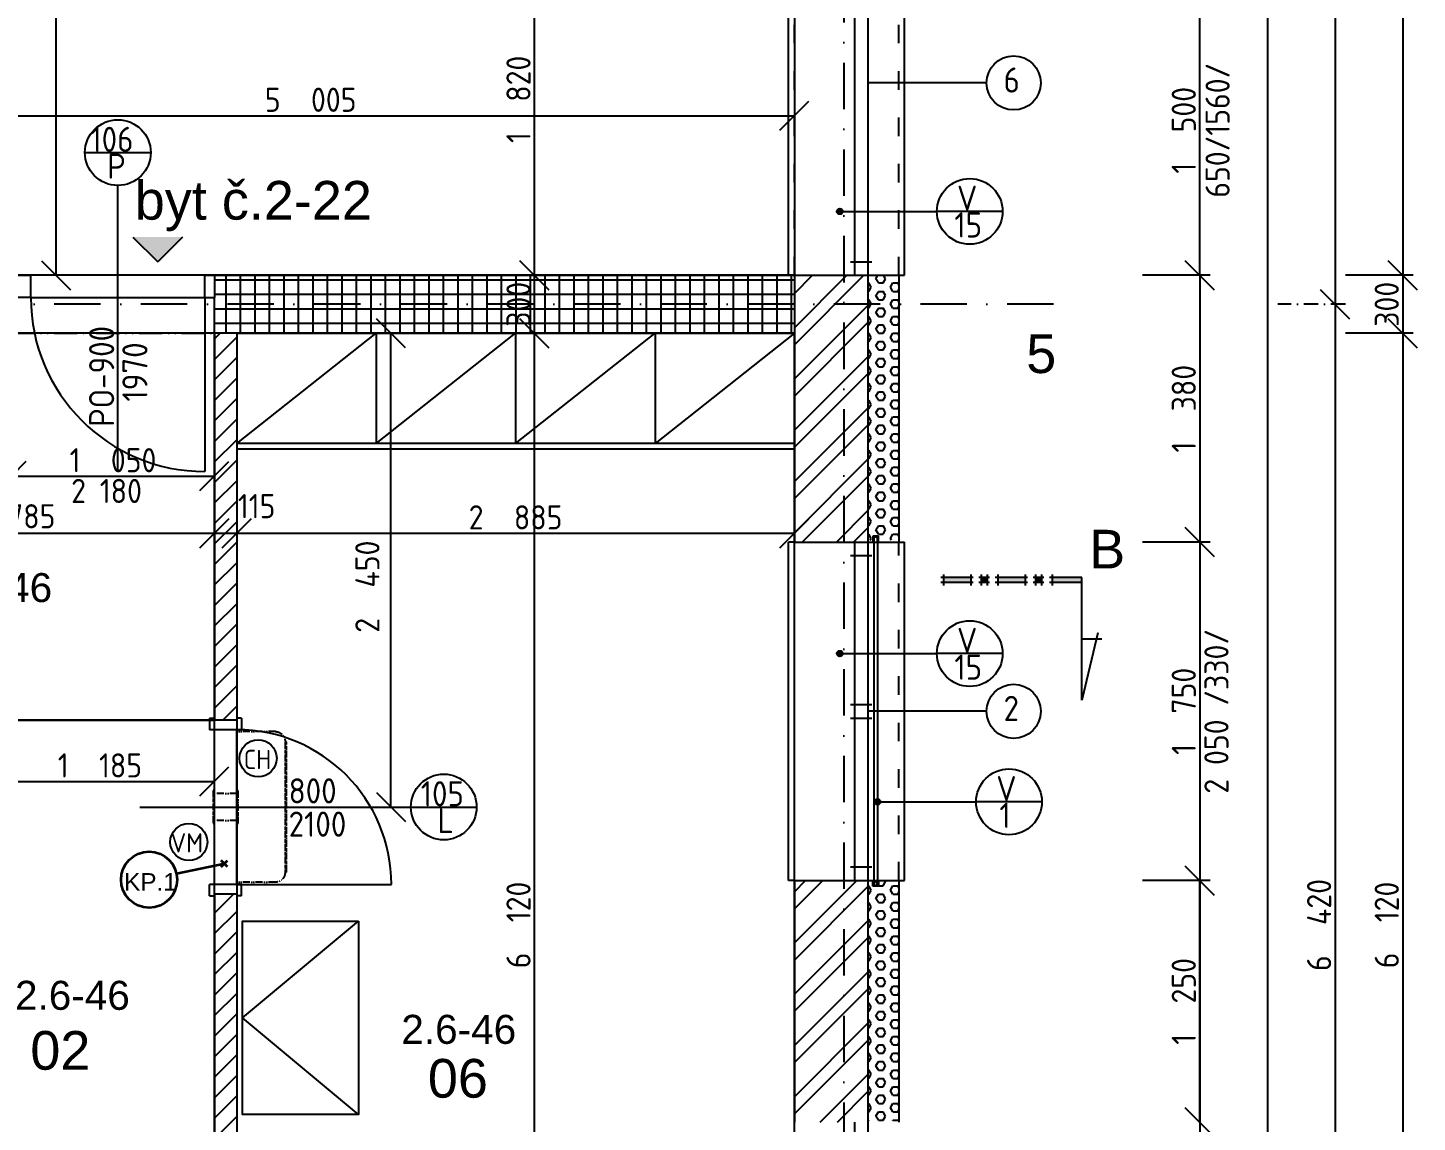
# Model space of a CAD drawing. Extents: x 4511820 to 5180432, y -1526536 to -944957.
# Drawn here: x 5036575 to 5043762, y -1236424 to -1230764 of the extents above; entities that cross this region are included whole.
import ezdxf

# ---------------------------------------------------------------- set-up
doc = ezdxf.new("R2010")
doc.units = 0
doc.header["$MEASUREMENT"] = 0
for name, pattern in [('ACAD_ISO03W100', [30, 12, -18]), ('ACAD_ISO07W100', [3.5, 0.5, -3]), ('ACAD_ISO12W100', [22, 12, -3, 0.5, -3, 0.5, -3]), ('BODKOCIARKOVANA_3', [5.6, 3, -1.3, 0, -1.3])]:
    doc.linetypes.add(name, pattern=pattern)
doc.layers.get('0').update_dxf_attribs({"linetype": 'CONTINUOUS'})
doc.layers.get('Defpoints').update_dxf_attribs({"color": 61, "linetype": 'CONTINUOUS'})
for name, color, linetype in [('DVERE', 45, 'CONTINUOUS'), ('KÓTY', 4, 'CONTINUOUS'), ('MÚRY', 1, 'CONTINUOUS'), ('OKNÁ', 143, 'CONTINUOUS'), ('osi', 253, 'CONTINUOUS'), ('Plochy', 41, 'CONTINUOUS'), ('POPIS', 7, 'CONTINUOUS'), ('TENKÁ', 7, 'CONTINUOUS'), ('ZARIADENIE', 47, 'CONTINUOUS'), ('ZZ-chladenie', 133, 'CONTINUOUS'), ('zz-vetr', 52, 'CONTINUOUS'), ('ŠRAFY', 82, 'CONTINUOUS')]:
    doc.layers.add(name, color=color, linetype=linetype)
doc.layers.add('preklady', color=74, linetype='CONTINUOUS', lineweight=35)
doc.styles.add('ARIAL', font='arial.ttf')
doc.styles.add('styl1', font='arial.ttf')
doc.styles.add('Style-Arial', font='arial.ttf')
doc.styles.add('STYLE1', font='isocp.shx')
doc.dimstyles.new('STANDARD-50', dxfattribs={"dimtxt": 125, "dimasz": 150, "dimexe": 10, "dimexo": 200, "dimgap": 20, "dimtad": 1, "dimdsep": 46, "dimlunit": 6, "dimtxsty": 'STYLE1', "dimblk1": 'OBLIQUE', "dimblk2": 'OBLIQUE', "dimsah": 1, "dimcen": 2.5, "dimse1": 1, "dimse2": 1, "dimadec": 0, "dimazin": 0, "dimtfac": 1, "dimtmove": 1, "dimatfit": 3, "dimldrblk": 'OBLIQUE', "dimfxl": 1, "dimtolj": 1, "dimtzin": 0, "dimarcsym": 0})
pattern_1 = [(45, (515270.5, 214751.965), (-53.0330086, 53.0330086), [])]
pattern_2 = [(45, (584112, 2493.08), (-132.5825215, 132.5825215), []), (45, (584200.39, 2493.08), (-132.5825215, 132.5825215), [])]
pattern_3 = [(0, (0, -89060.43), (0, 43.3012702), [25, -50]), (120, (0, -89060.43), (-37.5, -21.6506351), [25, -50]), (60, (25, -89060.43), (-37.5, 21.6506351), [25, -50])]

# ---------------------------------------------------------------- blocks, each defined once
blk = doc.blocks.new('_OBLIQUE')
at = {"color": 0, "linetype": 'ByBlock'}
blk.add_line((-0.5, -0.5), (0.5, 0.5), dxfattribs=at)
blk = doc.blocks.new('*D13830')
at = {"layer": 'Defpoints', "color": 0}
for p in [(5040541, -1225924.2), (5040541, -1232044.2), (5043687.5, -1232044.2)]:
    blk.add_point(p, dxfattribs=at)
at = {"layer": 'KÓTY', "color": 0, "lineweight": -2}
blk.add_line((5043687.5, -1225924.2), (5043687.5, -1232044.2), dxfattribs=at)
at = {"layer": 'KÓTY', "color": 0, "linetype": 'ByBlock', "lineweight": -2, "xscale": 150, "yscale": 150, "zscale": 150}
for p, rotation in [((5043687.5, -1225924.2), 90), ((5043687.5, -1232044.2), 270)]:
    blk.add_blockref('_OBLIQUE', p, dxfattribs=dict(at, rotation=rotation))
at = {"layer": 'KÓTY', "color": 0, "insert": (5043605, -1228984.2), "char_height": 125, "attachment_point": 5, "rotation": 90, "style": 'STYLE1'}
blk.add_mtext('\\A1;6ﾠ120', dxfattribs=at)
blk = doc.blocks.new('*D13833')
at = {"layer": 'Defpoints', "color": 0}
for p in [(5041881, -1225799.2), (5041881, -1232194.2), (5043337.5, -1232194.2)]:
    blk.add_point(p, dxfattribs=at)
at = {"layer": 'KÓTY', "color": 0, "lineweight": -2}
blk.add_line((5043337.5, -1225799.2), (5043337.5, -1232194.2), dxfattribs=at)
at = {"layer": 'KÓTY', "color": 0, "linetype": 'ByBlock', "lineweight": -2, "xscale": 150, "yscale": 150, "zscale": 150}
for p, rotation in [((5043337.5, -1225799.2), 90), ((5043337.5, -1232194.2), 270)]:
    blk.add_blockref('_OBLIQUE', p, dxfattribs=dict(at, rotation=rotation))
at = {"layer": 'KÓTY', "color": 0, "insert": (5043255, -1228996.7), "char_height": 125, "attachment_point": 5, "rotation": 90, "style": 'STYLE1'}
blk.add_mtext('\\A1;6ﾠ395', dxfattribs=at)
blk = doc.blocks.new('*D13834')
at = {"layer": 'Defpoints', "color": 0}
for p in [(5041881, -1232194.2), (5041881, -1238614.2), (5043337.5, -1238614.2)]:
    blk.add_point(p, dxfattribs=at)
at = {"layer": 'KÓTY', "color": 0, "lineweight": -2}
blk.add_line((5043337.5, -1232194.2), (5043337.5, -1238614.2), dxfattribs=at)
at = {"layer": 'KÓTY', "color": 0, "linetype": 'ByBlock', "lineweight": -2, "xscale": 150, "yscale": 150, "zscale": 150}
for p, rotation in [((5043337.5, -1232194.2), 90), ((5043337.5, -1238614.2), 270)]:
    blk.add_blockref('_OBLIQUE', p, dxfattribs=dict(at, rotation=rotation))
at = {"layer": 'KÓTY', "color": 0, "insert": (5043255, -1235404.2), "char_height": 125, "attachment_point": 5, "rotation": 90, "style": 'STYLE1'}
blk.add_mtext('\\A1;6ﾠ420', dxfattribs=at)
blk = doc.blocks.new('*D13839')
at = {"layer": 'Defpoints', "color": 0}
for p in [(5040921, -1225674.2), (5040921, -1258519.2), (5042987.5, -1258519.2)]:
    blk.add_point(p, dxfattribs=at)
at = {"layer": 'KÓTY', "color": 0, "lineweight": -2}
blk.add_line((5042987.5, -1225674.2), (5042987.5, -1258519.2), dxfattribs=at)
at = {"layer": 'KÓTY', "color": 0, "linetype": 'ByBlock', "lineweight": -2, "xscale": 150, "yscale": 150, "zscale": 150}
for p, rotation in [((5042987.5, -1225674.2), 90), ((5042987.5, -1258519.2), 270)]:
    blk.add_blockref('_OBLIQUE', p, dxfattribs=dict(at, rotation=rotation))
at = {"layer": 'KÓTY', "color": 0, "insert": (5042905, -1242096.7), "char_height": 125, "attachment_point": 5, "rotation": 90, "style": 'STYLE1'}
blk.add_mtext('\\A1;32ﾠ845', dxfattribs=at)
blk = doc.blocks.new('*D13849')
at = {"layer": 'Defpoints', "color": 0}
for p in [(5040921, -1235174.2), (5040921, -1236424.2), (5042637.5, -1236424.2)]:
    blk.add_point(p, dxfattribs=at)
at = {"layer": 'KÓTY', "color": 0, "lineweight": -2}
blk.add_line((5042637.5, -1235174.2), (5042637.5, -1236424.2), dxfattribs=at)
at = {"layer": 'KÓTY', "color": 0, "linetype": 'ByBlock', "lineweight": -2, "xscale": 150, "yscale": 150, "zscale": 150}
for p, rotation in [((5042637.5, -1235174.2), 90), ((5042637.5, -1236424.2), 270)]:
    blk.add_blockref('_OBLIQUE', p, dxfattribs=dict(at, rotation=rotation))
at = {"layer": 'KÓTY', "color": 0, "insert": (5042555, -1235799.2), "char_height": 125, "attachment_point": 5, "rotation": 90, "style": 'STYLE1'}
blk.add_mtext('\\A1;1ﾠ250', dxfattribs=at)
blk = doc.blocks.new('*D13850')
at = {"layer": 'Defpoints', "color": 0}
for p in [(5040921, -1235174.2), (5042637.5, -1235174.2), (5040921, -1236424.2)]:
    blk.add_point(p, dxfattribs=at)
at = {"layer": 'KÓTY', "color": 0, "lineweight": -2}
blk.add_line((5042637.5, -1236424.2), (5042637.5, -1235174.2), dxfattribs=at)
at = {"layer": 'KÓTY', "color": 0, "linetype": 'ByBlock', "lineweight": -2, "xscale": 150, "yscale": 150, "zscale": 150}
for p, rotation in [((5042637.5, -1235174.2), 90), ((5042637.5, -1236424.2), 270)]:
    blk.add_blockref('_OBLIQUE', p, dxfattribs=dict(at, rotation=rotation))
at = {"layer": 'KÓTY', "color": 0, "insert": (5042555, -1235799.2), "char_height": 125, "attachment_point": 5, "rotation": 90, "style": 'STYLE1'}
blk.add_mtext('\\A1;1ﾠ250', dxfattribs=at)
blk = doc.blocks.new('*D13851')
at = {"layer": 'Defpoints', "color": 0}
for p in [(5040921, -1230544.2), (5042637.5, -1230544.2), (5040921, -1232044.2)]:
    blk.add_point(p, dxfattribs=at)
at = {"layer": 'KÓTY', "color": 0, "lineweight": -2}
blk.add_line((5042637.5, -1232044.2), (5042637.5, -1230544.2), dxfattribs=at)
at = {"layer": 'KÓTY', "color": 0, "linetype": 'ByBlock', "lineweight": -2, "xscale": 150, "yscale": 150, "zscale": 150}
for p, rotation in [((5042637.5, -1230544.2), 90), ((5042637.5, -1232044.2), 270)]:
    blk.add_blockref('_OBLIQUE', p, dxfattribs=dict(at, rotation=rotation))
at = {"layer": 'KÓTY', "color": 0, "insert": (5042555, -1231294.2), "char_height": 125, "attachment_point": 5, "rotation": 90, "style": 'STYLE1'}
blk.add_mtext('\\A1;1ﾠ500', dxfattribs=at)
blk = doc.blocks.new('*D13857')
at = {"layer": 'Defpoints', "color": 0}
for p in [(5040541, -1232044.2), (5040541, -1232344.2), (5043687.5, -1232344.2)]:
    blk.add_point(p, dxfattribs=at)
at = {"layer": 'KÓTY', "color": 0, "lineweight": -2}
blk.add_line((5043687.5, -1232044.2), (5043687.5, -1232344.2), dxfattribs=at)
at = {"layer": 'KÓTY', "color": 0, "linetype": 'ByBlock', "lineweight": -2, "xscale": 150, "yscale": 150, "zscale": 150}
for p, rotation in [((5043687.5, -1232044.2), 90), ((5043687.5, -1232344.2), 270)]:
    blk.add_blockref('_OBLIQUE', p, dxfattribs=dict(at, rotation=rotation))
at = {"layer": 'KÓTY', "color": 0, "insert": (5043605, -1232194.2), "char_height": 125, "attachment_point": 5, "rotation": 90, "style": 'STYLE1'}
blk.add_mtext('\\A1;300', dxfattribs=at)
blk = doc.blocks.new('*D13858')
at = {"layer": 'Defpoints', "color": 0}
for p in [(5040541, -1232344.2), (5040541, -1238464.2), (5043687.5, -1238464.2)]:
    blk.add_point(p, dxfattribs=at)
at = {"layer": 'KÓTY', "color": 0, "lineweight": -2}
blk.add_line((5043687.5, -1232344.2), (5043687.5, -1238464.2), dxfattribs=at)
at = {"layer": 'KÓTY', "color": 0, "linetype": 'ByBlock', "lineweight": -2, "xscale": 150, "yscale": 150, "zscale": 150}
for p, rotation in [((5043687.5, -1232344.2), 90), ((5043687.5, -1238464.2), 270)]:
    blk.add_blockref('_OBLIQUE', p, dxfattribs=dict(at, rotation=rotation))
at = {"layer": 'KÓTY', "color": 0, "insert": (5043605, -1235404.2), "char_height": 125, "attachment_point": 5, "rotation": 90, "style": 'STYLE1'}
blk.add_mtext('\\A1;6ﾠ120', dxfattribs=at)
blk = doc.blocks.new('*D14078')
at = {"layer": 'Defpoints', "color": 0}
for p in [(5040921, -1236424.2), (5040921, -1237844.2), (5042637.5, -1237844.2)]:
    blk.add_point(p, dxfattribs=at)
at = {"layer": 'KÓTY', "color": 0, "lineweight": -2}
blk.add_line((5042637.5, -1236424.2), (5042637.5, -1237844.2), dxfattribs=at)
at = {"layer": 'KÓTY', "color": 0, "linetype": 'ByBlock', "lineweight": -2, "xscale": 150, "yscale": 150, "zscale": 150}
for p, rotation in [((5042637.5, -1236424.2), 90), ((5042637.5, -1237844.2), 270)]:
    blk.add_blockref('_OBLIQUE', p, dxfattribs=dict(at, rotation=rotation))
at = {"layer": 'KÓTY', "color": 0, "insert": (5042555, -1237134.2), "char_height": 125, "attachment_point": 5, "rotation": 90, "style": 'STYLE1'}
blk.add_mtext('\\A1;1ﾠ420', dxfattribs=at)
blk = doc.blocks.new('*D14079')
at = {"layer": 'Defpoints', "color": 0}
for p in [(5040921, -1233424.2), (5040921, -1235174.2), (5042637.5, -1235174.2)]:
    blk.add_point(p, dxfattribs=at)
at = {"layer": 'KÓTY', "color": 0, "lineweight": -2}
blk.add_line((5042637.5, -1233424.2), (5042637.5, -1235174.2), dxfattribs=at)
at = {"layer": 'KÓTY', "color": 0, "linetype": 'ByBlock', "lineweight": -2, "xscale": 150, "yscale": 150, "zscale": 150}
for p, rotation in [((5042637.5, -1233424.2), 90), ((5042637.5, -1235174.2), 270)]:
    blk.add_blockref('_OBLIQUE', p, dxfattribs=dict(at, rotation=rotation))
at = {"layer": 'KÓTY', "color": 0, "insert": (5042555, -1234299.2), "char_height": 125, "attachment_point": 5, "rotation": 90, "style": 'STYLE1'}
blk.add_mtext('\\A1;1ﾠ750', dxfattribs=at)
blk = doc.blocks.new('*D14080')
at = {"layer": 'Defpoints', "color": 0}
for p in [(5040921, -1232044.2), (5040921, -1233424.2), (5042637.5, -1233424.2)]:
    blk.add_point(p, dxfattribs=at)
at = {"layer": 'KÓTY', "color": 0, "lineweight": -2}
blk.add_line((5042637.5, -1232044.2), (5042637.5, -1233424.2), dxfattribs=at)
at = {"layer": 'KÓTY', "color": 0, "linetype": 'ByBlock', "lineweight": -2, "xscale": 150, "yscale": 150, "zscale": 150}
for p, rotation in [((5042637.5, -1232044.2), 90), ((5042637.5, -1233424.2), 270)]:
    blk.add_blockref('_OBLIQUE', p, dxfattribs=dict(at, rotation=rotation))
at = {"layer": 'KÓTY', "color": 0, "insert": (5042555, -1232734.2), "char_height": 125, "attachment_point": 5, "rotation": 90, "style": 'STYLE1'}
blk.add_mtext('\\A1;1ﾠ380', dxfattribs=at)
blk = doc.blocks.new('*D31253')
at = {"layer": 'Defpoints', "color": 0}
for p in [(5039098.5, -1232344.2), (5039196.2, -1232344.2), (5039196.2, -1238464.2)]:
    blk.add_point(p, dxfattribs=at)
at = {"layer": 'KÓTY', "color": 0, "lineweight": -2}
blk.add_line((5039196.2, -1238464.2), (5039196.2, -1232344.2), dxfattribs=at)
at = {"layer": 'KÓTY', "color": 0, "linetype": 'ByBlock', "lineweight": -2, "xscale": 150, "yscale": 150, "zscale": 150}
for p, rotation in [((5039196.2, -1232344.2), 90), ((5039196.2, -1238464.2), 270)]:
    blk.add_blockref('_OBLIQUE', p, dxfattribs=dict(at, rotation=rotation))
at = {"layer": 'KÓTY', "color": 0, "insert": (5039113.6, -1235404.2), "char_height": 125, "attachment_point": 5, "rotation": 90, "style": 'STYLE1'}
blk.add_mtext('\\A1;6ﾠ120', dxfattribs=at)
blk = doc.blocks.new('*D31254')
at = {"layer": 'Defpoints', "color": 0}
for p in [(5039098.5, -1232044.2), (5039196.2, -1232044.2), (5039098.5, -1232344.2)]:
    blk.add_point(p, dxfattribs=at)
at = {"layer": 'KÓTY', "color": 0, "lineweight": -2}
blk.add_line((5039196.2, -1232344.2), (5039196.2, -1232044.2), dxfattribs=at)
at = {"layer": 'KÓTY', "color": 0, "linetype": 'ByBlock', "lineweight": -2, "xscale": 150, "yscale": 150, "zscale": 150}
for p, rotation in [((5039196.2, -1232044.2), 90), ((5039196.2, -1232344.2), 270)]:
    blk.add_blockref('_OBLIQUE', p, dxfattribs=dict(at, rotation=rotation))
at = {"layer": 'KÓTY', "color": 0, "insert": (5039113.7, -1232194.2), "char_height": 125, "attachment_point": 5, "rotation": 90, "style": 'STYLE1'}
blk.add_mtext('\\A1;300', dxfattribs=at)
blk = doc.blocks.new('*D31255')
at = {"layer": 'Defpoints', "color": 0}
for p in [(5039196.2, -1230224.2), (5039196.2, -1230224.2), (5039098.5, -1232044.2)]:
    blk.add_point(p, dxfattribs=at)
at = {"layer": 'KÓTY', "color": 0, "lineweight": -2}
blk.add_line((5039196.2, -1232044.2), (5039196.2, -1230224.2), dxfattribs=at)
at = {"layer": 'KÓTY', "color": 0, "linetype": 'ByBlock', "lineweight": -2, "xscale": 150, "yscale": 150, "zscale": 150}
for p, rotation in [((5039196.2, -1230224.2), 90), ((5039196.2, -1232044.2), 270)]:
    blk.add_blockref('_OBLIQUE', p, dxfattribs=dict(at, rotation=rotation))
at = {"layer": 'KÓTY', "color": 0, "insert": (5039113.6, -1231134.2), "char_height": 125, "attachment_point": 5, "rotation": 90, "style": 'STYLE1'}
blk.add_mtext('\\A1;1ﾠ820', dxfattribs=at)
blk = doc.blocks.new('*D31377')
at = {"layer": 'Defpoints', "color": 0}
for p in [(5040541, -1234299.2), (5040541, -1237607), (5037656, -1237949.2)]:
    blk.add_point(p, dxfattribs=at)
at = {"layer": 'KÓTY', "color": 0, "lineweight": -2}
blk.add_line((5037656, -1237607), (5040541, -1237607), dxfattribs=at)
at = {"layer": 'KÓTY', "color": 0, "linetype": 'ByBlock', "lineweight": -2, "xscale": 150, "yscale": 150, "zscale": 150, "rotation": 180}
blk.add_blockref('_OBLIQUE', (5037656, -1237607), dxfattribs=at)
at = {"layer": 'KÓTY', "color": 0, "linetype": 'ByBlock', "lineweight": -2, "xscale": 150, "yscale": 150, "zscale": 150}
blk.add_blockref('_OBLIQUE', (5040541, -1237607), dxfattribs=at)
at = {"layer": 'KÓTY', "color": 0, "insert": (5039098.5, -1237524.5), "char_height": 125, "attachment_point": 5, "style": 'STYLE1'}
blk.add_mtext('\\A1;2ﾠ885', dxfattribs=at)
blk = doc.blocks.new('*D31378')
at = {"layer": 'Defpoints', "color": 0}
for p in [(5038348.8, -1232344.2), (5038454, -1232344.2), (5038348.8, -1234794.2)]:
    blk.add_point(p, dxfattribs=at)
at = {"layer": 'KÓTY', "color": 0, "lineweight": -2}
blk.add_line((5038454, -1234794.2), (5038454, -1232344.2), dxfattribs=at)
at = {"layer": 'KÓTY', "color": 0, "linetype": 'ByBlock', "lineweight": -2, "xscale": 150, "yscale": 150, "zscale": 150}
for p, rotation in [((5038454, -1232344.2), 90), ((5038454, -1234794.2), 270)]:
    blk.add_blockref('_OBLIQUE', p, dxfattribs=dict(at, rotation=rotation))
at = {"layer": 'KÓTY', "color": 0, "insert": (5038332, -1233654.5), "char_height": 125, "attachment_point": 5, "rotation": 90, "style": 'STYLE1'}
blk.add_mtext('\\A1;2ﾠ450', dxfattribs=at)
blk = doc.blocks.new('*D31393')
at = {"layer": 'Defpoints', "color": 0}
for p in [(5036491, -1232303.2), (5037541, -1232303.2), (5037541, -1233083)]:
    blk.add_point(p, dxfattribs=at)
at = {"layer": 'KÓTY', "color": 0, "lineweight": -2}
blk.add_line((5036491, -1233083), (5037541, -1233083), dxfattribs=at)
at = {"layer": 'KÓTY', "color": 0, "linetype": 'ByBlock', "lineweight": -2, "xscale": 150, "yscale": 150, "zscale": 150, "rotation": 180}
blk.add_blockref('_OBLIQUE', (5036491, -1233083), dxfattribs=at)
at = {"layer": 'KÓTY', "color": 0, "linetype": 'ByBlock', "lineweight": -2, "xscale": 150, "yscale": 150, "zscale": 150}
blk.add_blockref('_OBLIQUE', (5037541, -1233083), dxfattribs=at)
at = {"layer": 'KÓTY', "color": 0, "insert": (5037016, -1233000.5), "char_height": 125, "attachment_point": 5, "style": 'STYLE1'}
blk.add_mtext('\\A1;1ﾠ050', dxfattribs=at)
blk = doc.blocks.new('*D31394')
at = {"layer": 'Defpoints', "color": 0}
for p in [(5035756, -1232344.2), (5037541, -1232344.2), (5037541, -1233378.5)]:
    blk.add_point(p, dxfattribs=at)
at = {"layer": 'KÓTY', "color": 0, "lineweight": -2}
blk.add_line((5035756, -1233378.5), (5037541, -1233378.5), dxfattribs=at)
at = {"layer": 'KÓTY', "color": 0, "linetype": 'ByBlock', "lineweight": -2, "xscale": 150, "yscale": 150, "zscale": 150, "rotation": 180}
blk.add_blockref('_OBLIQUE', (5035756, -1233378.5), dxfattribs=at)
at = {"layer": 'KÓTY', "color": 0, "linetype": 'ByBlock', "lineweight": -2, "xscale": 150, "yscale": 150, "zscale": 150}
blk.add_blockref('_OBLIQUE', (5037541, -1233378.5), dxfattribs=at)
at = {"layer": 'KÓTY', "color": 0, "insert": (5036489, -1233290.5), "char_height": 125, "attachment_point": 5, "style": 'STYLE1'}
blk.add_mtext('\\A1;1ﾠ785', dxfattribs=at)
blk = doc.blocks.new('*D31395')
at = {"layer": 'Defpoints', "color": 0}
for p in [(5037541, -1232344.2), (5037656, -1232344.2), (5037656, -1233378.5)]:
    blk.add_point(p, dxfattribs=at)
at = {"layer": 'KÓTY', "color": 0, "lineweight": -2}
blk.add_line((5037541, -1233378.5), (5037656, -1233378.5), dxfattribs=at)
at = {"layer": 'KÓTY', "color": 0, "linetype": 'ByBlock', "lineweight": -2, "xscale": 150, "yscale": 150, "zscale": 150, "rotation": 180}
blk.add_blockref('_OBLIQUE', (5037541, -1233378.5), dxfattribs=at)
at = {"layer": 'KÓTY', "color": 0, "linetype": 'ByBlock', "lineweight": -2, "xscale": 150, "yscale": 150, "zscale": 150}
blk.add_blockref('_OBLIQUE', (5037656, -1233378.5), dxfattribs=at)
at = {"layer": 'KÓTY', "color": 0, "insert": (5037759, -1233238), "char_height": 125, "attachment_point": 5, "style": 'STYLE1'}
blk.add_mtext('\\A1;115', dxfattribs=at)
blk = doc.blocks.new('*D31396')
at = {"layer": 'Defpoints', "color": 0}
for p in [(5037656, -1232344.2), (5040541, -1232344.2), (5040541, -1233378.5)]:
    blk.add_point(p, dxfattribs=at)
at = {"layer": 'KÓTY', "color": 0, "lineweight": -2}
blk.add_line((5037656, -1233378.5), (5040541, -1233378.5), dxfattribs=at)
at = {"layer": 'KÓTY', "color": 0, "linetype": 'ByBlock', "lineweight": -2, "xscale": 150, "yscale": 150, "zscale": 150, "rotation": 180}
blk.add_blockref('_OBLIQUE', (5037656, -1233378.5), dxfattribs=at)
at = {"layer": 'KÓTY', "color": 0, "linetype": 'ByBlock', "lineweight": -2, "xscale": 150, "yscale": 150, "zscale": 150}
blk.add_blockref('_OBLIQUE', (5040541, -1233378.5), dxfattribs=at)
at = {"layer": 'KÓTY', "color": 0, "insert": (5039098.5, -1233296), "char_height": 125, "attachment_point": 5, "style": 'STYLE1'}
blk.add_mtext('\\A1;2ﾠ885', dxfattribs=at)
blk = doc.blocks.new('*D31404')
at = {"layer": 'Defpoints', "color": 0}
for p in [(5036356, -1234229.2), (5037541, -1234229.2), (5037541, -1234661.5)]:
    blk.add_point(p, dxfattribs=at)
at = {"layer": 'KÓTY', "color": 0, "lineweight": -2}
blk.add_line((5036356, -1234661.5), (5037541, -1234661.5), dxfattribs=at)
at = {"layer": 'KÓTY', "color": 0, "linetype": 'ByBlock', "lineweight": -2, "xscale": 150, "yscale": 150, "zscale": 150, "rotation": 180}
blk.add_blockref('_OBLIQUE', (5036356, -1234661.5), dxfattribs=at)
at = {"layer": 'KÓTY', "color": 0, "linetype": 'ByBlock', "lineweight": -2, "xscale": 150, "yscale": 150, "zscale": 150}
blk.add_blockref('_OBLIQUE', (5037541, -1234661.5), dxfattribs=at)
at = {"layer": 'KÓTY', "color": 0, "insert": (5036948.5, -1234579), "char_height": 125, "attachment_point": 5, "style": 'STYLE1'}
blk.add_mtext('\\A1;1ﾠ185', dxfattribs=at)
blk = doc.blocks.new('*D31413')
at = {"layer": 'Defpoints', "color": 0}
for p in [(5035536, -1231219), (5040541, -1231219), (5040541, -1231219)]:
    blk.add_point(p, dxfattribs=at)
at = {"layer": 'KÓTY', "color": 0, "lineweight": -2}
blk.add_line((5035536, -1231219), (5040541, -1231219), dxfattribs=at)
at = {"layer": 'KÓTY', "color": 0, "linetype": 'ByBlock', "lineweight": -2, "xscale": 150, "yscale": 150, "zscale": 150, "rotation": 180}
blk.add_blockref('_OBLIQUE', (5035536, -1231219), dxfattribs=at)
at = {"layer": 'KÓTY', "color": 0, "linetype": 'ByBlock', "lineweight": -2, "xscale": 150, "yscale": 150, "zscale": 150}
blk.add_blockref('_OBLIQUE', (5040541, -1231219), dxfattribs=at)
at = {"layer": 'KÓTY', "color": 0, "insert": (5038038.5, -1231136.5), "char_height": 125, "attachment_point": 5, "style": 'STYLE1'}
blk.add_mtext('\\A1;5ﾠ005', dxfattribs=at)
blk = doc.blocks.new('*D31414')
at = {"layer": 'Defpoints', "color": 0}
for p in [(5037041, -1225624.2), (5036721, -1232044.2), (5037016, -1232044.2)]:
    blk.add_point(p, dxfattribs=at)
at = {"layer": 'KÓTY', "color": 0, "lineweight": -2}
blk.add_line((5036721, -1225624.2), (5036721, -1232044.2), dxfattribs=at)
at = {"layer": 'KÓTY', "color": 0, "linetype": 'ByBlock', "lineweight": -2, "xscale": 150, "yscale": 150, "zscale": 150}
for p, rotation in [((5036721, -1225624.2), 90), ((5036721, -1232044.2), 270)]:
    blk.add_blockref('_OBLIQUE', p, dxfattribs=dict(at, rotation=rotation))
at = {"layer": 'KÓTY', "color": 0, "insert": (5036617.5, -1229224), "char_height": 125, "attachment_point": 5, "rotation": 90, "style": 'STYLE1'}
blk.add_mtext('\\A1;6ﾠ420', dxfattribs=at)
blk = doc.blocks.new('chlj3')
at = {"layer": 'ZZ-chladenie', "linetype": 'ACAD_ISO12W100', "ltscale": 3}
for p, q in [((5005195.8, -1151691.8), (5005395.8, -1151691.8)), ((5005195.8, -1152470.8), (5005395.8, -1152470.8))]:
    blk.add_line(p, q, dxfattribs=at)
blk.add_lwpolyline([(5005145.8, -1152419.2), (5005138.4, -1152419.2), (5005138.4, -1151744.5), (5005145.8, -1151744.5)], close=True, dxfattribs=at)
for centre, start, end in [((5005195.8, -1151741.8), 90, 180), ((5005195.8, -1152420.8), 180, 270)]:
    blk.add_arc(centre, 50, start, end, dxfattribs=at)
blk = doc.blocks.new('SKRINA')
at = {"layer": 'ZARIADENIE'}
for p, q in [((4449069, -1324645.2), (4448469, -1324145.2)), ((4448469, -1325145.2), (4449069, -1324645.2))]:
    blk.add_line(p, q, dxfattribs=at)
blk.add_lwpolyline([(4448469, -1324145.2), (4448469, -1325145.2), (4449069, -1325145.2), (4449069, -1324145.2)], close=True, dxfattribs=at)

msp = doc.modelspace()

# ---------------------------------------------------------------- hatches: boundary and pattern name
at = {"layer": 'TENKÁ'}
h = msp.add_hatch(color=256, dxfattribs=at)
h.dxf.hatch_style = 1
h.paths.add_polyline_path([(5040790.327, -1231713.766, 2.41421356), (5040775.327, -1231728.766, 0.41421356)])
h = msp.add_hatch(color=256, dxfattribs=at)
h.dxf.hatch_style = 1
h.paths.add_polyline_path([(5037375.91, -1231846.316), (5037119.09, -1231846.316), (5037247.5, -1231974.726)])
h = msp.add_hatch(color=256, dxfattribs=at)
h.dxf.hatch_style = 1
h.paths.add_polyline_path([(5040951, -1233424.226), (5040951, -1233399.226), (5040971, -1233399.226), (5040971, -1233424.226), (5040976, -1233424.226), (5040976, -1233394.226), (5040946, -1233394.226), (5040946, -1233424.226)])
h = msp.add_hatch(color=256, dxfattribs=at)
h.dxf.hatch_style = 1
h.paths.add_polyline_path([(5041452.625, -1233633.66), (5041452.625, -1233607.785), (5041311.5, -1233607.785), (5041311.5, -1233633.66)])
h = msp.add_hatch(color=256, dxfattribs=at)
h.dxf.hatch_style = 1
h.paths.add_polyline_path([(5041537.75, -1233633.66), (5041537.75, -1233607.785), (5041507.5, -1233607.785), (5041507.5, -1233633.66)])
h = msp.add_hatch(color=256, dxfattribs=at)
h.dxf.hatch_style = 1
h.paths.add_polyline_path([(5041592.625, -1233633.66), (5041733.75, -1233633.66), (5041733.75, -1233607.785), (5041592.625, -1233607.785)])
h = msp.add_hatch(color=256, dxfattribs=at)
h.dxf.hatch_style = 1
h.paths.add_polyline_path([(5041818.875, -1233633.66), (5041818.875, -1233607.785), (5041788.625, -1233607.785), (5041788.625, -1233633.66)])
h = msp.add_hatch(color=256, dxfattribs=at)
h.dxf.hatch_style = 1
h.paths.add_polyline_path([(5041873.75, -1233633.66), (5042027.375, -1233633.66), (5042027.375, -1233607.785), (5041873.75, -1233607.785)])
h = msp.add_hatch(color=256, dxfattribs=at)
h.dxf.hatch_style = 1
h.paths.add_polyline_path([(5040790.327, -1234000.766, 2.41421356), (5040775.327, -1234015.766, 0.41421356)])
h = msp.add_hatch(color=256, dxfattribs=at)
h.dxf.hatch_style = 1
h.paths.add_polyline_path([(5040986, -1234767.226, 2.41421356), (5040971, -1234782.226, 0.41421356)])
h = msp.add_hatch(color=256, dxfattribs=at)
h.dxf.hatch_style = 1
h.paths.add_polyline_path([(5040951, -1235174.226), (5040951, -1235199.226), (5040971, -1235199.226), (5040971, -1235174.226), (5040976, -1235174.226), (5040976, -1235204.226), (5040946, -1235204.226), (5040946, -1235174.226)])
at = {"layer": 'ŠRAFY', "ltscale": 0.25}
h = msp.add_hatch(dxfattribs=at)
h.set_pattern_fill('ANSI37', color=256, scale=600, angle=45)
h.set_pattern_definition([(90, (-3307273.674, 579782.7), (-75, 1e-14), []), (180, (-3307273.674, 579782.7), (-1e-14, -75), [])])
h.paths.add_polyline_path([(5037541, -1232159.226), (5037541, -1232344.226), (5037656, -1232344.226), (5040541, -1232344.226), (5040541, -1232044.226), (5037541, -1232044.226)])
at = {"layer": 'ŠRAFY'}
h = msp.add_hatch(dxfattribs=at)
h.set_pattern_fill('ANSI32', color=256, scale=500)
h.set_pattern_definition(pattern_2)
h.paths.add_polyline_path([(5040541, -1232044.226), (5040541, -1232344.226), (5040541, -1233424.226), (5040921, -1233424.226), (5040921, -1232044.226)])
h = msp.add_hatch(dxfattribs=at)
h.set_pattern_fill('HEX', color=256, scale=200)
h.set_pattern_definition(pattern_3)
h.paths.add_polyline_path([(5040921, -1232044.226), (5040921, -1232314.621), (5040921, -1233414.621), (5041081, -1233414.621), (5041081, -1232314.621), (5041081, -1232044.226)])
at = {"layer": 'ŠRAFY', "ltscale": 0.25}
h = msp.add_hatch(dxfattribs=at)
h.set_pattern_fill('ANSI31', color=256, scale=600, style=0)
h.set_pattern_definition(pattern_1)
h.paths.add_polyline_path([(5037541, -1234344.226), (5037656, -1234344.226), (5037656, -1232344.226), (5037541, -1232344.226)])
at = {"layer": 'ŠRAFY'}
h = msp.add_hatch(dxfattribs=at)
h.set_pattern_fill('ANSI32', color=256, scale=500)
h.set_pattern_definition(pattern_2)
h.paths.add_polyline_path([(5040541, -1235174.226), (5040541, -1236424.226), (5040851, -1236424.226), (5040921, -1236424.226), (5040921, -1235174.226)])
h = msp.add_hatch(dxfattribs=at)
h.set_pattern_fill('HEX', color=256, scale=200)
h.set_pattern_definition(pattern_3)
h.paths.add_polyline_path([(5041081, -1236414.621), (5041081, -1235174.226), (5040921, -1235174.226), (5040921, -1236414.621)])
at = {"layer": 'ŠRAFY', "ltscale": 0.25}
h = msp.add_hatch(dxfattribs=at)
h.set_pattern_fill('ANSI31', color=256, scale=600, style=0)
h.set_pattern_definition(pattern_1)
h.paths.add_polyline_path([(5037656, -1238464.226), (5037656, -1235254.226), (5037656, -1235244.226), (5037541, -1235244.226), (5037541, -1235254.226), (5037541, -1238464.226)])

# ---------------------------------------------------------------- linework, layer by layer
at = {"layer": 'DVERE', "ltscale": 0.25}
for p, q in [((5036871, -1231409.726), (5037211, -1231409.726)), ((5036871, -1231409.726), (5037211, -1231409.726)), ((5037041, -1233059.226), (5037041, -1231579.726)), ((5037516, -1234334.226), (5037516, -1234394.226)), ((5037516, -1234334.226), (5037541, -1234334.226)), ((5037681, -1234334.226), (5037656, -1234334.226)), ((5037681, -1234334.226), (5037681, -1234394.226)), ((5037681, -1234394.226), (5037516, -1234394.226)), ((5037541, -1235194.226), (5037541, -1234394.226)), ((5037656, -1235194.226), (5037656, -1234394.226)), ((5037154.172, -1234794.226), (5038556.828, -1234794.226)), ((5038556.828, -1234794.226), (5038896.828, -1234794.226)), ((5037516, -1235254.226), (5037516, -1235194.226)), ((5037681, -1235194.226), (5037516, -1235194.226)), ((5037656, -1235194.226), (5038456, -1235194.226)), ((5037681, -1235254.226), (5037681, -1235194.226)), ((5037516, -1235254.226), (5037541, -1235254.226)), ((5037681, -1235254.226), (5037656, -1235254.226))]:
    msp.add_line(p, q, dxfattribs=at)
at = {"layer": 'DVERE'}
for p, q in [((5037491, -1232044.226), (5036591, -1232044.226)), ((5036591, -1232159.226), (5037491, -1232159.226)), ((5037491, -1232159.226), (5037491, -1233059.226))]:
    msp.add_line(p, q, dxfattribs=at)
at = {"layer": 'DVERE', "ltscale": 0.25}
for centre in [(5037041, -1231409.726), (5038726.828, -1234794.226)]:
    msp.add_circle(centre, 170, dxfattribs=at)
at = {"layer": 'DVERE'}
msp.add_arc((5037491, -1232159.226), 900, 180, 270, dxfattribs=at)
at = {"layer": 'DVERE', "ltscale": 0.25}
msp.add_arc((5037656, -1235194.226), 800, 0, 90, dxfattribs=at)
at = {"layer": 'KÓTY', "ltscale": 0.25}
for p, q in [((5042690.903, -1232044.226), (5042340.903, -1232044.226)), ((5043740.903, -1232044.226), (5043390.903, -1232044.226)), ((5043740.903, -1232344.226), (5043390.903, -1232344.226)), ((5042690.903, -1233424.226), (5042340.903, -1233424.226)), ((5042690.903, -1235174.226), (5042340.903, -1235174.226))]:
    msp.add_line(p, q, dxfattribs=at)
at = {"layer": 'KÓTY', "linetype": 'BODKOCIARKOVANA_3', "ltscale": 25}
msp.add_line((5043390.903, -1232194.226), (5043040.903, -1232194.226), dxfattribs=at)
at = {"layer": 'MÚRY'}
for p, q in [((5036466, -1232044.226), (5036591, -1232044.226)), ((5036591, -1232159.226), (5036591, -1232044.226)), ((5037491, -1232044.226), (5040541, -1232044.226)), ((5037491, -1232159.226), (5037491, -1232044.226)), ((5040541, -1232044.226), (5041081, -1232044.226)), ((5041081, -1232044.226), (5041081, -1233424.226)), ((5036591, -1232159.226), (5036491, -1232159.226)), ((5037491, -1232159.226), (5037541, -1232159.226)), ((5037541, -1232344.226), (5037541, -1232159.226)), ((5041081, -1232324.226), (5041081, -1233424.226)), ((5041081, -1232324.226), (5041081, -1233424.226)), ((5037541, -1232344.226), (5037541, -1234344.226)), ((5037656, -1232344.226), (5040541, -1232344.226)), ((5037656, -1232344.226), (5037656, -1234344.226)), ((5040541, -1232344.226), (5040541, -1233424.226)), ((5040541, -1232344.226), (5040541, -1233424.226)), ((5040541, -1233424.226), (5041081, -1233424.226)), ((5040541, -1235174.226), (5040541, -1236424.226)), ((5040541, -1235174.226), (5041081, -1235174.226)), ((5041081, -1235174.226), (5041081, -1236424.226)), ((5041081, -1235174.226), (5041081, -1236424.226)), ((5037541, -1235244.226), (5037541, -1238464.226)), ((5037656, -1235244.226), (5037656, -1238464.226))]:
    msp.add_line(p, q, dxfattribs=at)
at = {"layer": 'MÚRY', "ltscale": 0.25}
for p, q in [((5037656, -1234344.226), (5037541, -1234344.226)), ((5037656, -1235244.226), (5037541, -1235244.226))]:
    msp.add_line(p, q, dxfattribs=at)
at = {"layer": 'OKNÁ', "ltscale": 0.25}
for p, q in [((5040851, -1230544.226), (5040851, -1232044.226)), ((5040921, -1230544.226), (5040921, -1232044.226)), ((5041534.854, -1231049.226), (5040921, -1231049.226)), ((5040831, -1231974.226), (5040941, -1231974.226)), ((5040831, -1231974.226), (5040941, -1231974.226)), ((5040851, -1233424.226), (5040851, -1235174.226)), ((5040921, -1233424.226), (5040921, -1235174.226)), ((5040951, -1233424.226), (5040951, -1235174.226)), ((5040951, -1233424.226), (5040951, -1235174.226)), ((5040971, -1233424.226), (5040971, -1235174.226)), ((5040831, -1233494.226), (5040941, -1233494.226)), ((5040831, -1233494.226), (5040941, -1233494.226)), ((5040831, -1234264.226), (5040941, -1234264.226)), ((5040831, -1234264.226), (5040941, -1234264.226)), ((5040831, -1234334.226), (5040941, -1234334.226)), ((5040831, -1234334.226), (5040941, -1234334.226)), ((5041534.854, -1234299.226), (5040921, -1234299.226)), ((5040831, -1235104.226), (5040941, -1235104.226)), ((5040831, -1235104.226), (5040941, -1235104.226)), ((5040851, -1236424.226), (5040851, -1237844.226)), ((5040921, -1236424.226), (5040921, -1237844.226))]:
    msp.add_line(p, q, dxfattribs=at)
for centre in [(5041674.854, -1231049.226), (5041674.854, -1234299.226)]:
    msp.add_circle(centre, 140, dxfattribs=at)
at = {"layer": 'osi', "linetype": 'BODKOCIARKOVANA_3', "ltscale": 80}
for p, q in [((5040796, -1223327.035), (5040796, -1260844.226)), ((5041881, -1232194.226), (4978211, -1232194.226))]:
    msp.add_line(p, q, dxfattribs=at)
at = {"layer": 'Plochy'}
for points in [[(5035541, -1225924.226), (5037481, -1225924.226), (5037481, -1227124.226), (5037201, -1227124.226), (5037201, -1228224.226), (5037166, -1228224.226), (5037166, -1228424.226), (5038591, -1228424.226), (5038591, -1230224.226), (5040541, -1230224.226), (5040541, -1232044.226), (5036466, -1232044.226), (5036466, -1231459.226), (5035536, -1231459.226)], [(5037541, -1232344.226), (5035756, -1232344.226), (5035756, -1234229.226), (5036356, -1234229.226), (5036356, -1234344.226), (5037541, -1234344.226)], [(5040541, -1232344.226), (5037656, -1232344.226), (5037656, -1238464.226), (5040541, -1238464.226)], [(5037541, -1234344.226), (5035731, -1234344.226), (5035731, -1235324.226), (5036356, -1235324.226), (5036356, -1235439.226), (5035341, -1235439.226), (5035341, -1236464.226), (5036356, -1236464.226), (5036356, -1238464.226), (5037541, -1238464.226)]]:
    msp.add_lwpolyline(points, close=True, dxfattribs=at)
at = {"layer": 'preklady'}
for p, q in [((5037591.999, -1235087.534), (5037344.598, -1235139.887)), ((5037575.382, -1235104.151), (5037608.616, -1235070.917)), ((5037608.617, -1235104.152), (5037575.383, -1235070.918))]:
    msp.add_line(p, q, dxfattribs=at)
at = {"layer": 'preklady', "ltscale": 0.25}
msp.add_circle((5037202.739, -1235169.906), 145, dxfattribs=at)
at = {"layer": 'TENKÁ', "ltscale": 0.25}
for p, q in [((5040511, -1232044.226), (5040511, -1230544.226)), ((5041111, -1232044.226), (5041111, -1230544.226)), ((5040775.327, -1231713.766), (5041277.729, -1231713.766)), ((5041617.729, -1231713.766), (5041277.729, -1231713.766)), ((5040541, -1232044.226), (5040511, -1232044.226)), ((5041081, -1232044.226), (5041111, -1232044.226)), ((5040511, -1235174.226), (5040511, -1233424.226)), ((5040541, -1233424.226), (5040511, -1233424.226)), ((5041081, -1233424.226), (5041111, -1233424.226)), ((5041111, -1235174.226), (5041111, -1233424.226)), ((5040775.327, -1234000.766), (5041277.729, -1234000.766)), ((5041617.729, -1234000.766), (5041277.729, -1234000.766)), ((5040971, -1234767.226), (5041480.836, -1234767.226)), ((5041820.836, -1234767.226), (5041480.836, -1234767.226)), ((5040541, -1235174.226), (5040511, -1235174.226)), ((5041081, -1235174.226), (5041111, -1235174.226))]:
    msp.add_line(p, q, dxfattribs=at)
at = {"layer": 'TENKÁ', "linetype": 'ACAD_ISO03W100', "ltscale": 8}
for p, q in [((5040541, -1232044.226), (5040541, -1230544.226)), ((5041081, -1232044.226), (5041081, -1230544.226)), ((5040541, -1235174.226), (5040541, -1233424.226)), ((5041081, -1235174.226), (5041081, -1233424.226)), ((5040541, -1237844.226), (5040541, -1236424.226)), ((5041081, -1237844.226), (5041081, -1236424.226))]:
    msp.add_line(p, q, dxfattribs=at)
at = {"layer": 'TENKÁ'}
for p, q in [((5037119.09, -1231846.316), (5037247.5, -1231974.726)), ((5037375.91, -1231846.316), (5037247.5, -1231974.726)), ((5037541, -1232044.226), (5037541, -1232159.226)), ((5040541, -1232044.226), (5040541, -1232344.226)), ((5040921, -1232044.226), (5040921, -1233424.226)), ((5040921, -1232324.226), (5040921, -1233424.226)), ((5040921, -1232324.226), (5040921, -1233424.226)), ((5037656, -1232344.226), (5037541, -1232344.226)), ((5040976, -1233394.226), (5040946, -1233394.226)), ((5040946, -1233394.226), (5040946, -1233424.226)), ((5040951, -1233424.226), (5040951, -1233394.226)), ((5040971, -1233399.226), (5040951, -1233399.226)), ((5040951, -1233399.226), (5040951, -1233424.226)), ((5040971, -1233424.226), (5040971, -1233399.226)), ((5040976, -1233424.226), (5040976, -1233394.226)), ((5041465.125, -1233607.785), (5041299, -1233607.785)), ((5041311.5, -1233591.535), (5041311.5, -1233648.535)), ((5041452.625, -1233591.535), (5041452.625, -1233648.535)), ((5041550.25, -1233607.785), (5041495, -1233607.785)), ((5041507.5, -1233591.535), (5041507.5, -1233648.535)), ((5041537.75, -1233591.535), (5041537.75, -1233648.535)), ((5041746.25, -1233607.785), (5041580.125, -1233607.785)), ((5041592.625, -1233591.535), (5041592.625, -1233648.535)), ((5041733.75, -1233591.535), (5041733.75, -1233648.535)), ((5041831.375, -1233607.785), (5041776.125, -1233607.785)), ((5041788.625, -1233591.535), (5041788.625, -1233648.535)), ((5041818.875, -1233591.535), (5041818.875, -1233648.535)), ((5042027.375, -1233607.785), (5041861.25, -1233607.785)), ((5041873.75, -1233591.535), (5041873.75, -1233648.535)), ((5042027.375, -1234241.41), (5042027.375, -1233606.41)), ((5041465.125, -1233633.66), (5041299, -1233633.66)), ((5041550.25, -1233633.66), (5041495, -1233633.66)), ((5041746.25, -1233633.66), (5041580.125, -1233633.66)), ((5041831.375, -1233633.66), (5041776.125, -1233633.66)), ((5042027.375, -1233633.66), (5041861.25, -1233633.66)), ((5042110.5, -1233892.785), (5042027.375, -1234241.41)), ((5042027.375, -1233923.91), (5042130.625, -1233923.91)), ((5040921, -1235174.226), (5040921, -1236424.226)), ((5040921, -1235174.226), (5040921, -1236424.226)), ((5040946, -1235204.226), (5040946, -1235174.226)), ((5040951, -1235174.226), (5040951, -1235204.226)), ((5040951, -1235199.226), (5040951, -1235174.226)), ((5040971, -1235199.226), (5040951, -1235199.226)), ((5040971, -1235174.226), (5040971, -1235199.226)), ((5040976, -1235174.226), (5040976, -1235204.226)), ((5040976, -1235204.226), (5040946, -1235204.226))]:
    msp.add_line(p, q, dxfattribs=at)
at = {"layer": 'TENKÁ', "linetype": 'ACAD_ISO12W100', "ltscale": 10}
msp.add_line((5036491, -1232344.226), (5037541, -1232344.226), dxfattribs=at)
at = {"layer": 'TENKÁ', "linetype": 'ACAD_ISO07W100', "ltscale": 10}
msp.add_line((5036356, -1234344.226), (5037541, -1234344.226), dxfattribs=at)
at = {"layer": 'TENKÁ', "ltscale": 0.25}
for centre in [(5041447.729, -1231713.766), (5041447.729, -1234000.766), (5041650.836, -1234767.226)]:
    msp.add_circle(centre, 170, dxfattribs=at)
at = {"layer": 'TENKÁ'}
for centre in [(5040775.327, -1231713.766), (5040775.327, -1234000.766), (5040971, -1234767.226)]:
    msp.add_circle(centre, 15, dxfattribs=at)
at = {"layer": 'ZARIADENIE'}
for p, q in [((5037656, -1232914.226), (5038377.25, -1232344.226)), ((5038377.25, -1232344.226), (5038377.25, -1232914.226)), ((5038377.25, -1232914.226), (5039098.5, -1232344.226)), ((5039098.5, -1232344.226), (5039098.5, -1232914.226)), ((5039098.5, -1232914.226), (5039819.75, -1232344.226)), ((5039819.75, -1232344.226), (5039819.75, -1232914.226)), ((5040541, -1232344.226), (5039819.75, -1232914.226))]:
    msp.add_line(p, q, dxfattribs=at)
at = {"layer": 'ZARIADENIE', "ltscale": 0.25}
for p, q in [((5040541, -1232914.226), (5037656, -1232914.226)), ((5040541, -1232944.226), (5037656, -1232944.226))]:
    msp.add_line(p, q, dxfattribs=at)
at = {"layer": 'ZZ-chladenie'}
msp.add_circle((5037766.834, -1234542.102), 96, dxfattribs=at)
at = {"layer": 'zz-vetr', "linetype": 'ACAD_ISO12W100', "lineweight": -2, "ltscale": 3}
for p, q in [((5037656, -1234724.226), (5037541, -1234724.226)), ((5037656, -1234864.226), (5037541, -1234864.226))]:
    msp.add_line(p, q, dxfattribs=at)
for points in [[(5037534, -1234879.226), (5037541, -1234879.226), (5037541, -1234709.226), (5037534, -1234709.226)], [(5037656, -1234879.226), (5037663, -1234879.226), (5037663, -1234709.226), (5037656, -1234709.226)]]:
    msp.add_lwpolyline(points, close=True, dxfattribs=at)
at = {"layer": 'zz-vetr'}
msp.add_circle((5037408.102, -1234975.428), 96, dxfattribs=at)

# ---------------------------------------------------------------- block references
at = {"layer": 'ZARIADENIE', "color": 2, "xscale": -1, "rotation": 359.9999999999999}
msp.add_blockref('SKRINA', (9486755, 88760.965), dxfattribs=at)
at = {"layer": 'ZZ-chladenie', "xscale": -1}
msp.add_blockref('chlj3', (10043051.821, -82712.345), dxfattribs=at)

# ---------------------------------------------------------------- texts
at = {"layer": 'DVERE', "style": 'STYLE1'}
for s, p in [('106', (5036898.97, -1231406.226)), ('P', (5036985.97, -1231544.863)), ('105', (5038607.798, -1234790.726)), ('L', (5038694.798, -1234929.363))]:
    msp.add_text(s, height=130, dxfattribs=at).set_placement(p)
at = {"layer": 'KÓTY', "char_height": 125, "attachment_point": 5, "rotation": 90, "style": 'STYLE1'}
for s, insert in [('\\A1;650/1560/', (5042729.957, -1231294.226)), ('\\A1;2 050 /330/', (5042723.957, -1234299.226))]:
    msp.add_mtext(s, dxfattribs=dict(at, insert=insert))
at = {"layer": 'KÓTY', "insert": (5036982.688, -1233159.492), "char_height": 125, "attachment_point": 5, "style": 'STYLE1'}
msp.add_mtext('\\A1;2 180', dxfattribs=at)
at = {"layer": 'POPIS', "color": 63, "ltscale": 0.25, "style": 'Style-Arial'}
msp.add_text('byt č.2-22', height=200, dxfattribs=at).set_placement((5037128.582, -1231756.408))
at = {"layer": 'POPIS', "lineweight": 40, "ltscale": 0.25, "style": 'ARIAL'}
for s, height, p in [('2.6-46', 150, (5036107.269, -1233734.305)), ('2.6-46', 150, (5036509.027, -1235843.003)), ('2.6-46', 150, (5038507.527, -1236019.003)), ('02', 200, (5036588.311, -1236152.805)), ('06', 200, (5038644.811, -1236297.305))]:
    msp.add_text(s, height=height, dxfattribs=at).set_placement(p)
at = {"layer": 'preklady', "linetype": 'Continuous', "lineweight": 20, "style": 'ARIAL'}
msp.add_text('KP.1', height=90, dxfattribs=at).set_placement((5037073.475, -1235226.163))
at = {"layer": 'TENKÁ', "style": 'STYLE1'}
for s, p in [('6', (5041622.823, -1231099.226)), ('V', (5041381.699, -1231710.266)), ('15', (5041368.199, -1231848.902)), ('V', (5041381.699, -1233997.266)), ('15', (5041368.199, -1234135.902)), ('2', (5041622.823, -1234349.226)), ('V', (5041584.806, -1234763.726)), ('1', (5041601.306, -1234902.363))]:
    msp.add_text(s, height=130, dxfattribs=at).set_placement(p)
at = {"layer": 'TENKÁ', "linetype": 'Continuous', "style": 'STYLE1'}
for s, p in [('PO-900', (5037022.417, -1232828.297)), ('1970', (5037194.524, -1232697.415))]:
    msp.add_text(s, height=130, rotation=90, dxfattribs=at).set_placement(p)
at = {"layer": 'TENKÁ', "ltscale": 0.25, "style": 'styl1'}
for s, p in [('5', (5041740.054, -1232549.804)), ('B', (5042065.514, -1233560.477))]:
    msp.add_text(s, height=200, dxfattribs=at).set_placement(p)
at = {"layer": 'TENKÁ', "linetype": 'Continuous', "style": 'STYLE1'}
for s, p in [('800', (5037924.709, -1234775.643)), ('2100', (5037924.697, -1234947.75))]:
    msp.add_text(s, height=130, dxfattribs=at).set_placement(p)
at = {"layer": 'ZZ-chladenie', "style": 'STYLE1'}
msp.add_text('CH', height=100, dxfattribs=at).set_placement((5037692.206, -1234598.301))
at = {"layer": 'zz-vetr', "style": 'STYLE1'}
msp.add_text('VM', height=100, dxfattribs=at).set_placement((5037313.796, -1235029.44))

# ---------------------------------------------------------------- dimensions: what is measured, and where the dimension line sits
at = {"layer": 'KÓTY'}
for base, p1, p2, picture, middle in [((5036721, -1232044.226), (5037041, -1225624.226), (5037016, -1232044.226), '*D31414', (5036700, -1229224.035)), ((5038454, -1232344.226), (5038348.82, -1234794.226), (5038348.82, -1232344.226), '*D31378', (5038414.5, -1233654.535))]:
    dim = msp.add_linear_dim(base=base, p1=p1, p2=p2, angle=90, dimstyle='STANDARD-50', dxfattribs=at)
    dim.commit()
    dim.dimension.update_dxf_attribs({"geometry": picture, "text_midpoint": middle, "dimtype": 160})
for base, p1, p2, picture, middle in [((5042987.5, -1258519.226), (5040921, -1225674.226), (5040921, -1258519.226), '*D13839', (5042904.957, -1242096.726)), ((5043337.5, -1232194.226), (5041881, -1225799.226), (5041881, -1232194.226), '*D13833', (5043254.957, -1228996.726)), ((5043687.5, -1232044.226), (5040541, -1225924.226), (5040541, -1232044.226), '*D13830', (5043604.957, -1228984.226)), ((5039196.191, -1230224.226), (5039098.5, -1232044.226), (5039196.191, -1230224.226), '*D31255', (5039113.649, -1231134.226)), ((5042637.5, -1230544.226), (5040921, -1232044.226), (5040921, -1230544.226), '*D13851', (5042554.957, -1231294.226)), ((5039196.191, -1232044.226), (5039098.5, -1232344.226), (5039098.5, -1232044.226), '*D31254', (5039113.691, -1232194.226)), ((5043687.5, -1232344.226), (5040541, -1232044.226), (5040541, -1232344.226), '*D13857', (5043605, -1232194.226)), ((5042637.5, -1233424.226), (5040921, -1232044.226), (5040921, -1233424.226), '*D14080', (5042554.957, -1232734.226)), ((5043337.5, -1238614.226), (5041881, -1232194.226), (5041881, -1238614.226), '*D13834', (5043254.957, -1235404.226)), ((5039196.191, -1232344.226), (5039196.191, -1238464.226), (5039098.5, -1232344.226), '*D31253', (5039113.649, -1235404.226)), ((5043687.5, -1238464.226), (5040541, -1232344.226), (5040541, -1238464.226), '*D13858', (5043604.957, -1235404.226)), ((5042637.5, -1235174.226), (5040921, -1233424.226), (5040921, -1235174.226), '*D14079', (5042554.957, -1234299.226)), ((5042637.5, -1236424.226), (5040921, -1235174.226), (5040921, -1236424.226), '*D13849', (5042554.957, -1235799.226)), ((5042637.5, -1235174.226), (5040921, -1236424.226), (5040921, -1235174.226), '*D13850', (5042554.957, -1235799.226)), ((5042637.5, -1237844.226), (5040921, -1236424.226), (5040921, -1237844.226), '*D14078', (5042554.957, -1237134.226))]:
    dim = msp.add_linear_dim(base=base, p1=p1, p2=p2, angle=90, dimstyle='STANDARD-50', dxfattribs=at)
    dim.commit()
    dim.dimension.update_dxf_attribs({"geometry": picture, "text_midpoint": middle})
for base, p1, p2, picture, middle in [((5040541, -1231219.035), (5035536, -1231219.035), (5040541, -1231219.035), '*D31413', (5038038.5, -1231136.492)), ((5037541, -1233083.035), (5036491, -1232303.226), (5037541, -1232303.226), '*D31393', (5037016, -1233000.492)), ((5040541, -1233378.535), (5037656, -1232344.226), (5040541, -1232344.226), '*D31396', (5039098.5, -1233295.992)), ((5037541, -1234661.535), (5036356, -1234229.226), (5037541, -1234229.226), '*D31404', (5036948.5, -1234578.992)), ((5040541, -1237607.035), (5037656, -1237949.226), (5040541, -1234299.226), '*D31377', (5039098.5, -1237524.492))]:
    dim = msp.add_linear_dim(base=base, p1=p1, p2=p2, dimstyle='STANDARD-50', dxfattribs=at)
    dim.commit()
    dim.dimension.update_dxf_attribs({"geometry": picture, "text_midpoint": middle})
for base, p1, p2, picture, middle in [((5037541, -1233378.535), (5035756, -1232344.226), (5037541, -1232344.226), '*D31394', (5036489, -1233373.035)), ((5037656, -1233378.535), (5037541, -1232344.226), (5037656, -1232344.226), '*D31395', (5037759, -1233320.535))]:
    dim = msp.add_linear_dim(base=base, p1=p1, p2=p2, dimstyle='STANDARD-50', dxfattribs=at)
    dim.commit()
    dim.dimension.update_dxf_attribs({"geometry": picture, "text_midpoint": middle, "dimtype": 160})

doc.saveas('drawing.dxf')
